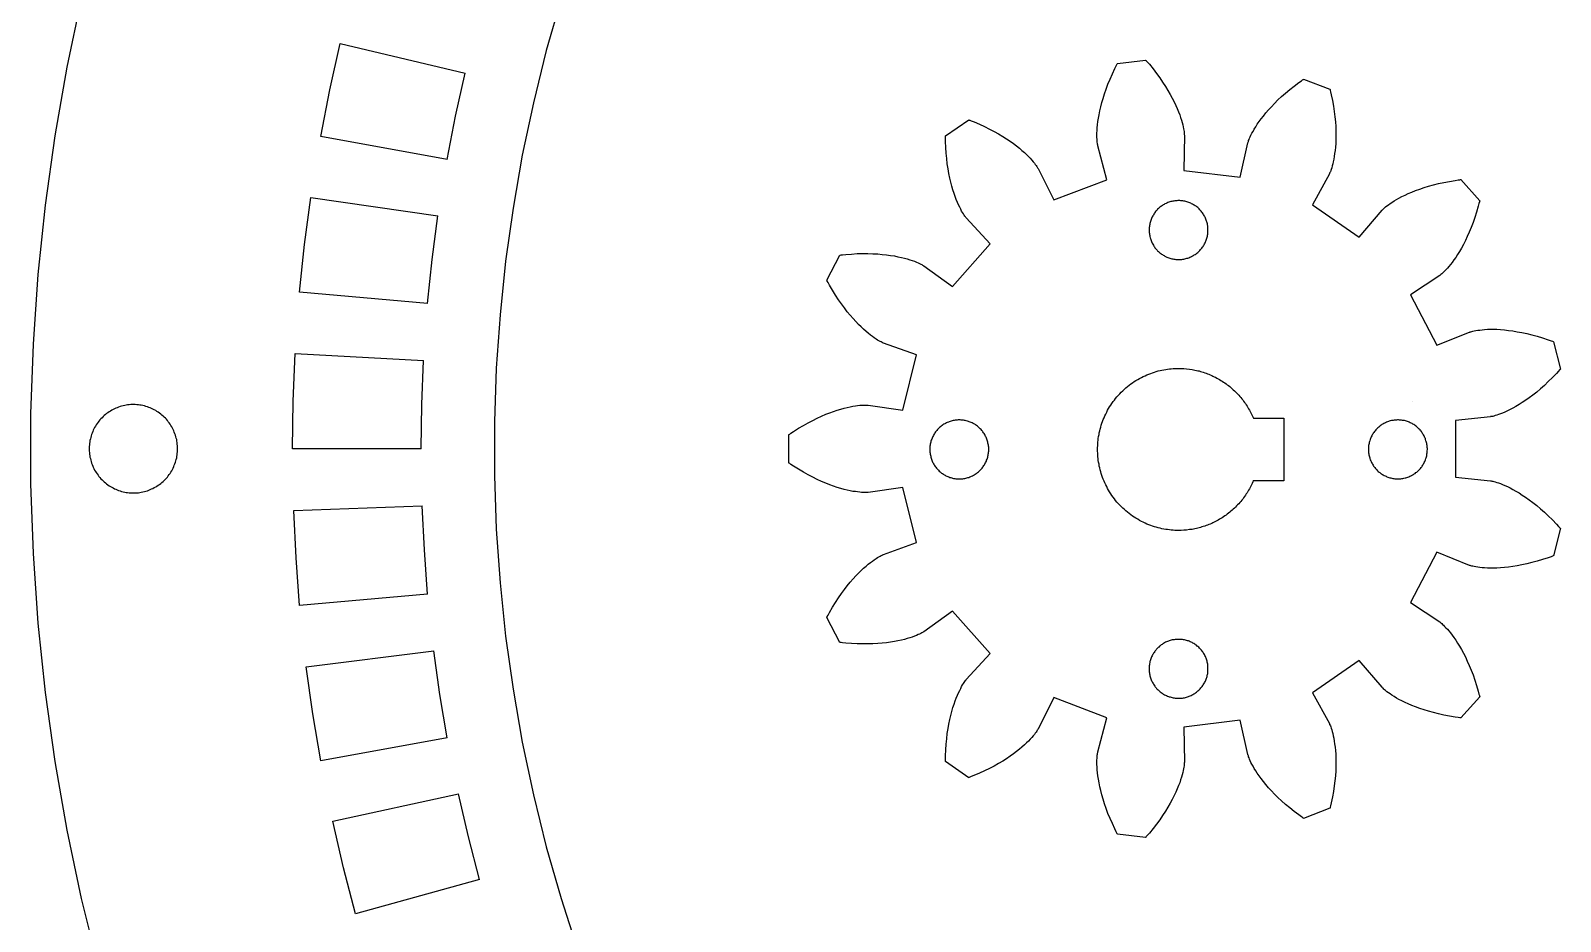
# Model space of a CAD drawing. Header units: millimetres. Extents: x -134 to 139, y -135 to 138.
# Drawn here: x -134.1 to -30.2, y -30.4 to 30.1 of the extents above; entities that cross this region are included whole.
import ezdxf

# ---------------------------------------------------------------- set-up
doc = ezdxf.new("R2010")
doc.units = ezdxf.units.MM
doc.layers.add('Layer 01', color=7, linetype='Continuous')

msp = doc.modelspace()

# ---------------------------------------------------------------- linework, layer by layer
at = {"layer": 'Layer 01'}
for points in [[(-130.66, 32.23), (-131.64, 27.59), (-132.46, 22.93), (-133.11, 18.23), (-133.61, 13.52), (-133.93, 8.8), (-134.1, 4.06), (-134.1, -0.68), (-133.93, -5.41), (-133.61, -10.14), (-133.11, -14.85), (-132.46, -19.55), (-131.64, -24.21), (-130.66, -28.85), (-129.52, -33.45)], [(-98.08, 32.23), (-99.08, 28.72), (-99.96, 25.18), (-100.71, 21.62), (-101.34, 18.03), (-101.85, 14.42), (-102.22, 10.79), (-102.48, 7.16), (-102.6, 3.51), (-102.6, -0.13), (-102.48, -3.77), (-102.22, -7.41), (-101.85, -11.03), (-101.34, -14.64), (-100.71, -18.23), (-99.96, -21.8), (-99.08, -25.34), (-98.08, -28.84), (-96.96, -32.31)], [(-114.4, 22.88), (-113.78, 26.06), (-113.07, 29.21)], [(-113.07, 29.21), (-104.58, 27.19)], [(-105.81, 21.32), (-105.24, 24.27), (-104.58, 27.19)], [(-105.81, 21.32), (-114.4, 22.88)], [(-115.83, 12.33), (-115.5, 15.55), (-115.07, 18.75)], [(-115.07, 18.75), (-106.44, 17.5)], [(-107.14, 11.55), (-106.83, 14.53), (-106.44, 17.5)], [(-107.14, 11.55), (-115.83, 12.33)], [(-116.31, 1.69), (-116.26, 4.93), (-116.13, 8.16)], [(-116.13, 8.16), (-107.42, 7.68)], [(-107.58, 1.69), (-107.54, 4.69), (-107.42, 7.68)], [(-51.07, -0.47), (-51.11, -0.56), (-51.15, -0.66), (-51.2, -0.75), (-51.24, -0.84), (-51.29, -0.93), (-51.34, -1.02), (-51.39, -1.11), (-51.44, -1.2), (-51.5, -1.29), (-51.55, -1.38), (-51.61, -1.46), (-51.67, -1.55), (-51.73, -1.63), (-51.79, -1.72), (-51.86, -1.8), (-51.93, -1.88), (-51.99, -1.96), (-52.06, -2.04), (-52.14, -2.12), (-52.21, -2.19), (-52.28, -2.27), (-52.36, -2.34), (-52.43, -2.41), (-52.51, -2.48), (-52.59, -2.55), (-52.67, -2.62), (-52.75, -2.68), (-52.84, -2.75), (-52.92, -2.81), (-53.01, -2.87), (-53.09, -2.93), (-53.18, -2.99), (-53.27, -3.04), (-53.36, -3.09), (-53.45, -3.15), (-53.54, -3.2), (-53.63, -3.24), (-53.72, -3.29), (-53.81, -3.33), (-53.9, -3.38), (-54, -3.42), (-54.09, -3.45), (-54.18, -3.49), (-54.28, -3.53), (-54.37, -3.56), (-54.47, -3.59), (-54.56, -3.62), (-54.66, -3.65), (-54.75, -3.67), (-54.85, -3.7), (-54.94, -3.72), (-55.04, -3.74), (-55.22, -3.78), (-55.41, -3.8), (-55.6, -3.83), (-55.78, -3.84), (-55.97, -3.85), (-56.15, -3.85), (-56.27, -3.85), (-56.39, -3.85), (-56.52, -3.84), (-56.64, -3.83), (-56.77, -3.82), (-56.89, -3.8), (-57.02, -3.78), (-57.15, -3.76), (-57.28, -3.74), (-57.4, -3.71), (-57.53, -3.68), (-57.66, -3.64), (-57.79, -3.6), (-57.92, -3.56), (-58.04, -3.52), (-58.17, -3.47), (-58.3, -3.42), (-58.42, -3.36), (-58.55, -3.3), (-58.67, -3.24), (-58.8, -3.17), (-58.92, -3.1), (-59.04, -3.03), (-59.16, -2.96), (-59.27, -2.88), (-59.39, -2.8), (-59.5, -2.71), (-59.61, -2.62), (-59.72, -2.53), (-59.83, -2.44), (-59.93, -2.34), (-60.04, -2.24), (-60.13, -2.14), (-60.23, -2.04), (-60.33, -1.93), (-60.42, -1.82), (-60.5, -1.71), (-60.59, -1.6), (-60.67, -1.48), (-60.75, -1.36), (-60.83, -1.24), (-60.9, -1.12), (-60.97, -1), (-61.03, -0.88), (-61.09, -0.76), (-61.15, -0.63), (-61.21, -0.5), (-61.26, -0.38), (-61.31, -0.25), (-61.35, -0.12), (-61.4, 0), (-61.43, 0.13), (-61.47, 0.26), (-61.5, 0.39), (-61.53, 0.52), (-61.55, 0.65), (-61.58, 0.77), (-61.6, 0.9), (-61.61, 1.03), (-61.62, 1.15), (-61.63, 1.28), (-61.64, 1.4), (-61.65, 1.52), (-61.65, 1.65), (-61.65, 1.77), (-61.64, 1.89), (-61.63, 2.02), (-61.62, 2.14), (-61.61, 2.27), (-61.6, 2.39), (-61.58, 2.52), (-61.55, 2.65), (-61.53, 2.77), (-61.5, 2.9), (-61.47, 3.03), (-61.43, 3.16), (-61.4, 3.29), (-61.35, 3.42), (-61.31, 3.54), (-61.26, 3.67), (-61.21, 3.8), (-61.15, 3.92), (-61.09, 4.05), (-61.03, 4.17), (-60.97, 4.3), (-60.9, 4.42), (-60.83, 4.54), (-60.75, 4.66), (-60.67, 4.77), (-60.59, 4.89), (-60.5, 5), (-60.42, 5.11), (-60.33, 5.22), (-60.23, 5.33), (-60.13, 5.43), (-60.04, 5.54), (-59.93, 5.63), (-59.83, 5.73), (-59.72, 5.83), (-59.61, 5.92), (-59.5, 6), (-59.39, 6.09), (-59.27, 6.17), (-59.16, 6.25), (-59.04, 6.33), (-58.92, 6.4), (-58.8, 6.47), (-58.67, 6.53), (-58.55, 6.59), (-58.42, 6.65), (-58.3, 6.71), (-58.17, 6.76), (-58.04, 6.81), (-57.92, 6.85), (-57.79, 6.9), (-57.66, 6.93), (-57.53, 6.97), (-57.4, 7), (-57.28, 7.03), (-57.15, 7.05), (-57.02, 7.08), (-56.89, 7.1), (-56.77, 7.11), (-56.64, 7.12), (-56.52, 7.13), (-56.39, 7.14), (-56.27, 7.14), (-56.15, 7.15)], [(-56.15, 7.15), (-55.97, 7.14), (-55.78, 7.13), (-55.6, 7.12), (-55.41, 7.1), (-55.22, 7.07), (-55.04, 7.03), (-54.94, 7.01), (-54.85, 6.99), (-54.75, 6.97), (-54.66, 6.94), (-54.56, 6.91), (-54.47, 6.88), (-54.37, 6.85), (-54.28, 6.82), (-54.18, 6.78), (-54.09, 6.75), (-54, 6.71), (-53.9, 6.67), (-53.81, 6.63), (-53.72, 6.58), (-53.63, 6.54), (-53.54, 6.49), (-53.45, 6.44), (-53.36, 6.39), (-53.27, 6.33), (-53.18, 6.28), (-53.09, 6.22), (-53.01, 6.16), (-52.92, 6.1), (-52.84, 6.04), (-52.75, 5.98), (-52.67, 5.91), (-52.59, 5.84), (-52.51, 5.77), (-52.43, 5.7), (-52.36, 5.63), (-52.28, 5.56), (-52.21, 5.49), (-52.14, 5.41), (-52.06, 5.33), (-51.99, 5.25), (-51.93, 5.17), (-51.86, 5.09), (-51.79, 5.01), (-51.73, 4.93), (-51.67, 4.84), (-51.61, 4.76), (-51.55, 4.67), (-51.5, 4.58), (-51.44, 4.49), (-51.39, 4.41), (-51.34, 4.32), (-51.29, 4.22), (-51.24, 4.13), (-51.2, 4.04), (-51.15, 3.95), (-51.11, 3.86), (-51.07, 3.76)], [(-40.26, 4.89), (-40.26, 4.89)], [(-51.07, 3.76), (-49, 3.76), (-49, -0.48), (-51.07, -0.48)], [(-107.58, 1.69), (-116.31, 1.69)], [(-51.07, -0.48), (-51.07, -0.47)], [(-116.23, -2.49), (-107.51, -2.18)], [(-115.83, -8.95), (-116.07, -5.72), (-116.23, -2.49)], [(-107.14, -8.17), (-107.36, -5.18), (-107.51, -2.18)], [(-107.14, -8.17), (-115.83, -8.95)], [(-115.38, -13.11), (-106.72, -12.02)], [(-105.81, -17.94), (-106.31, -14.99), (-106.72, -12.02)], [(-114.4, -19.5), (-114.93, -16.31), (-115.38, -13.11)], [(-105.81, -17.94), (-114.4, -19.5)], [(-113.58, -23.6), (-105.05, -21.74)], [(-103.62, -27.56), (-104.37, -24.66), (-105.05, -21.74)], [(-112.03, -29.88), (-112.85, -26.75), (-113.58, -23.6)], [(-103.62, -27.56), (-112.03, -29.88)]]:
    msp.add_lwpolyline(points, dxfattribs=at)
for points in [[(-43.89, -12.68), (-47.06, -14.87), (-45.91, -16.97), (-45.9, -16.99), (-45.89, -17.02), (-45.87, -17.06), (-45.84, -17.12), (-45.81, -17.19), (-45.78, -17.28), (-45.75, -17.39), (-45.72, -17.51), (-45.68, -17.64), (-45.64, -17.79), (-45.61, -17.96), (-45.58, -18.15), (-45.55, -18.35), (-45.52, -18.56), (-45.5, -18.79), (-45.48, -19.04), (-45.47, -19.3), (-45.47, -19.58), (-45.47, -19.87), (-45.48, -20.18), (-45.5, -20.51), (-45.54, -20.85), (-45.58, -21.2), (-45.63, -21.57), (-45.7, -21.95), (-45.78, -22.34), (-45.82, -22.54), (-45.85, -22.64), (-45.86, -22.69), (-45.86, -22.71), (-45.87, -22.71), (-45.87, -22.72), (-45.87, -22.72), (-45.87, -22.72), (-45.87, -22.72), (-47.66, -23.4), (-47.66, -23.4), (-47.66, -23.4), (-47.66, -23.4), (-47.67, -23.4), (-47.67, -23.39), (-47.68, -23.38), (-47.73, -23.35), (-47.81, -23.29), (-47.98, -23.17), (-48.3, -22.93), (-48.6, -22.69), (-48.88, -22.45), (-49.15, -22.22), (-49.4, -21.98), (-49.63, -21.76), (-49.84, -21.53), (-50.04, -21.32), (-50.22, -21.1), (-50.39, -20.9), (-50.54, -20.7), (-50.68, -20.52), (-50.8, -20.34), (-50.91, -20.17), (-51.01, -20.01), (-51.09, -19.86), (-51.17, -19.72), (-51.23, -19.6), (-51.28, -19.49), (-51.33, -19.39), (-51.36, -19.3), (-51.39, -19.22), (-51.41, -19.16), (-51.43, -19.12), (-51.44, -19.09), (-51.44, -19.07), (-51.97, -16.74), (-55.8, -17.2), (-55.75, -19.59), (-55.75, -19.61), (-55.76, -19.64), (-55.76, -19.69), (-55.77, -19.75), (-55.77, -19.83), (-55.79, -19.93), (-55.81, -20.03), (-55.83, -20.16), (-55.86, -20.29), (-55.9, -20.44), (-55.95, -20.61), (-56.01, -20.79), (-56.07, -20.98), (-56.15, -21.18), (-56.24, -21.4), (-56.34, -21.62), (-56.45, -21.86), (-56.58, -22.11), (-56.72, -22.37), (-56.87, -22.64), (-57.04, -22.91), (-57.23, -23.2), (-57.43, -23.49), (-57.65, -23.79), (-57.88, -24.09), (-58.13, -24.41), (-58.27, -24.56), (-58.34, -24.64), (-58.37, -24.68), (-58.38, -24.69), (-58.38, -24.7), (-58.39, -24.7), (-58.39, -24.7), (-58.39, -24.7), (-60.29, -24.47), (-60.29, -24.47), (-60.29, -24.47), (-60.29, -24.47), (-60.3, -24.46), (-60.3, -24.46), (-60.31, -24.45), (-60.33, -24.4), (-60.38, -24.31), (-60.47, -24.12), (-60.64, -23.76), (-60.8, -23.41), (-60.94, -23.06), (-61.06, -22.73), (-61.17, -22.41), (-61.27, -22.1), (-61.36, -21.8), (-61.43, -21.52), (-61.49, -21.25), (-61.55, -20.99), (-61.59, -20.75), (-61.62, -20.52), (-61.65, -20.3), (-61.67, -20.1), (-61.68, -19.91), (-61.69, -19.74), (-61.69, -19.59), (-61.69, -19.45), (-61.68, -19.32), (-61.67, -19.21), (-61.67, -19.12), (-61.66, -19.04), (-61.65, -18.98), (-61.64, -18.93), (-61.63, -18.9), (-61.63, -18.88), (-61.01, -16.57), (-64.62, -15.2), (-65.69, -17.34), (-65.7, -17.35), (-65.72, -17.38), (-65.74, -17.42), (-65.78, -17.48), (-65.82, -17.54), (-65.88, -17.62), (-65.94, -17.71), (-66.02, -17.8), (-66.11, -17.91), (-66.22, -18.02), (-66.34, -18.15), (-66.47, -18.28), (-66.62, -18.42), (-66.78, -18.56), (-66.96, -18.71), (-67.15, -18.86), (-67.36, -19.02), (-67.59, -19.18), (-67.83, -19.35), (-68.09, -19.51), (-68.37, -19.68), (-68.67, -19.85), (-68.98, -20.01), (-69.32, -20.18), (-69.67, -20.34), (-70.04, -20.49), (-70.23, -20.57), (-70.32, -20.61), (-70.37, -20.63), (-70.39, -20.63), (-70.39, -20.64), (-70.39, -20.64), (-70.4, -20.64), (-70.4, -20.64), (-70.4, -20.64), (-71.98, -19.55), (-71.98, -19.55), (-71.98, -19.55), (-71.98, -19.55), (-71.98, -19.54), (-71.98, -19.54), (-71.98, -19.52), (-71.98, -19.47), (-71.98, -19.36), (-71.97, -19.16), (-71.95, -18.76), (-71.93, -18.37), (-71.89, -18), (-71.85, -17.65), (-71.8, -17.31), (-71.74, -17), (-71.68, -16.69), (-71.61, -16.41), (-71.54, -16.14), (-71.47, -15.88), (-71.39, -15.65), (-71.32, -15.43), (-71.24, -15.23), (-71.16, -15.04), (-71.09, -14.87), (-71.01, -14.71), (-70.94, -14.58), (-70.88, -14.45), (-70.81, -14.34), (-70.76, -14.25), (-70.7, -14.17), (-70.66, -14.11), (-70.62, -14.05), (-70.59, -14.02), (-70.57, -13.99), (-70.56, -13.98), (-68.94, -12.22), (-71.5, -9.33), (-73.44, -10.73), (-73.46, -10.73), (-73.48, -10.75), (-73.53, -10.78), (-73.58, -10.81), (-73.65, -10.85), (-73.74, -10.89), (-73.84, -10.93), (-73.95, -10.98), (-74.08, -11.03), (-74.23, -11.09), (-74.39, -11.14), (-74.57, -11.2), (-74.76, -11.25), (-74.97, -11.3), (-75.2, -11.35), (-75.44, -11.4), (-75.7, -11.44), (-75.98, -11.48), (-76.27, -11.51), (-76.58, -11.53), (-76.9, -11.55), (-77.24, -11.56), (-77.6, -11.56), (-77.97, -11.55), (-78.35, -11.53), (-78.75, -11.5), (-78.96, -11.48), (-79.06, -11.47), (-79.12, -11.46), (-79.13, -11.46), (-79.14, -11.46), (-79.14, -11.46), (-79.14, -11.46), (-79.14, -11.46), (-79.14, -11.46), (-80.03, -9.76), (-80.03, -9.76), (-80.03, -9.76), (-80.03, -9.76), (-80.03, -9.75), (-80.03, -9.75), (-80.02, -9.74), (-80, -9.69), (-79.95, -9.6), (-79.85, -9.42), (-79.65, -9.07), (-79.44, -8.74), (-79.24, -8.43), (-79.04, -8.14), (-78.84, -7.87), (-78.64, -7.61), (-78.44, -7.37), (-78.25, -7.15), (-78.06, -6.94), (-77.88, -6.75), (-77.71, -6.58), (-77.54, -6.42), (-77.37, -6.28), (-77.22, -6.15), (-77.07, -6.03), (-76.94, -5.93), (-76.81, -5.84), (-76.69, -5.76), (-76.59, -5.69), (-76.49, -5.64), (-76.41, -5.59), (-76.34, -5.55), (-76.28, -5.53), (-76.24, -5.51), (-76.21, -5.49), (-76.19, -5.49), (-73.94, -4.68), (-74.86, -0.93), (-77.23, -1.27), (-77.25, -1.27), (-77.28, -1.27), (-77.33, -1.27), (-77.39, -1.28), (-77.47, -1.28), (-77.57, -1.27), (-77.68, -1.27), (-77.8, -1.26), (-77.94, -1.24), (-78.09, -1.22), (-78.26, -1.2), (-78.45, -1.16), (-78.64, -1.12), (-78.86, -1.07), (-79.08, -1), (-79.32, -0.93), (-79.57, -0.85), (-79.83, -0.75), (-80.1, -0.65), (-80.39, -0.53), (-80.68, -0.39), (-80.99, -0.24), (-81.3, -0.08), (-81.62, 0.1), (-81.96, 0.3), (-82.3, 0.52), (-82.47, 0.63), (-82.55, 0.69), (-82.6, 0.72), (-82.61, 0.72), (-82.61, 0.73), (-82.62, 0.73), (-82.62, 0.73), (-82.62, 0.73), (-82.62, 0.73), (-82.62, 2.65), (-82.62, 2.65), (-82.62, 2.65), (-82.62, 2.65), (-82.61, 2.65), (-82.61, 2.66), (-82.6, 2.67), (-82.55, 2.69), (-82.47, 2.75), (-82.3, 2.87), (-81.96, 3.08), (-81.62, 3.28), (-81.3, 3.46), (-80.99, 3.62), (-80.68, 3.77), (-80.39, 3.91), (-80.1, 4.03), (-79.83, 4.14), (-79.57, 4.23), (-79.32, 4.31), (-79.08, 4.39), (-78.86, 4.45), (-78.64, 4.5), (-78.45, 4.54), (-78.26, 4.58), (-78.09, 4.6), (-77.94, 4.63), (-77.8, 4.64), (-77.68, 4.65), (-77.57, 4.66), (-77.47, 4.66), (-77.39, 4.66), (-77.33, 4.66), (-77.28, 4.65), (-77.25, 4.65), (-77.23, 4.65), (-74.86, 4.32), (-73.94, 8.06), (-76.19, 8.87), (-76.21, 8.87), (-76.24, 8.89), (-76.28, 8.91), (-76.34, 8.94), (-76.41, 8.97), (-76.49, 9.02), (-76.59, 9.07), (-76.69, 9.14), (-76.81, 9.22), (-76.94, 9.31), (-77.07, 9.41), (-77.22, 9.53), (-77.37, 9.66), (-77.54, 9.8), (-77.71, 9.96), (-77.88, 10.13), (-78.06, 10.32), (-78.25, 10.53), (-78.44, 10.75), (-78.64, 10.99), (-78.84, 11.25), (-79.04, 11.52), (-79.24, 11.81), (-79.44, 12.12), (-79.65, 12.45), (-79.85, 12.8), (-79.95, 12.98), (-80, 13.07), (-80.02, 13.12), (-80.03, 13.13), (-80.03, 13.14), (-80.03, 13.14), (-80.03, 13.14), (-80.03, 13.14), (-80.03, 13.14), (-79.14, 14.84), (-79.14, 14.84), (-79.14, 14.84), (-79.14, 14.84), (-79.14, 14.84), (-79.13, 14.84), (-79.12, 14.84), (-79.06, 14.85), (-78.96, 14.86), (-78.75, 14.88), (-78.35, 14.91), (-77.97, 14.94), (-77.6, 14.94), (-77.24, 14.94), (-76.9, 14.93), (-76.58, 14.92), (-76.27, 14.89), (-75.98, 14.86), (-75.7, 14.82), (-75.44, 14.78), (-75.2, 14.73), (-74.97, 14.68), (-74.76, 14.63), (-74.57, 14.58), (-74.39, 14.52), (-74.23, 14.47), (-74.08, 14.42), (-73.95, 14.36), (-73.84, 14.31), (-73.74, 14.27), (-73.65, 14.23), (-73.58, 14.19), (-73.53, 14.16), (-73.48, 14.13), (-73.46, 14.12), (-73.44, 14.11), (-71.5, 12.71), (-68.94, 15.6), (-70.56, 17.36), (-70.57, 17.37), (-70.59, 17.4), (-70.62, 17.44), (-70.66, 17.49), (-70.7, 17.55), (-70.76, 17.63), (-70.81, 17.73), (-70.88, 17.83), (-70.94, 17.96), (-71.01, 18.1), (-71.09, 18.25), (-71.16, 18.42), (-71.24, 18.61), (-71.32, 18.81), (-71.39, 19.03), (-71.47, 19.27), (-71.54, 19.52), (-71.61, 19.79), (-71.68, 20.07), (-71.74, 20.38), (-71.8, 20.7), (-71.85, 21.03), (-71.89, 21.39), (-71.93, 21.75), (-71.95, 22.14), (-71.97, 22.54), (-71.97, 22.75), (-71.98, 22.85), (-71.98, 22.9), (-71.98, 22.92), (-71.98, 22.92), (-71.98, 22.93), (-71.98, 22.93), (-71.98, 22.93), (-71.98, 22.93), (-70.4, 24.02), (-70.4, 24.02), (-70.4, 24.02), (-70.39, 24.02), (-70.39, 24.02), (-70.39, 24.02), (-70.37, 24.01), (-70.32, 23.99), (-70.23, 23.95), (-70.03, 23.88), (-69.67, 23.72), (-69.32, 23.56), (-68.98, 23.39), (-68.67, 23.23), (-68.37, 23.06), (-68.09, 22.9), (-67.83, 22.73), (-67.59, 22.57), (-67.36, 22.41), (-67.15, 22.25), (-66.96, 22.09), (-66.78, 21.94), (-66.62, 21.8), (-66.47, 21.66), (-66.34, 21.53), (-66.22, 21.41), (-66.11, 21.29), (-66.02, 21.18), (-65.94, 21.09), (-65.88, 21), (-65.82, 20.92), (-65.78, 20.86), (-65.74, 20.81), (-65.72, 20.76), (-65.7, 20.74), (-65.69, 20.72), (-64.62, 18.58), (-61.01, 19.95), (-61.63, 22.26), (-61.63, 22.28), (-61.64, 22.31), (-61.65, 22.36), (-61.66, 22.42), (-61.67, 22.5), (-61.67, 22.59), (-61.68, 22.7), (-61.69, 22.83), (-61.69, 22.97), (-61.69, 23.12), (-61.68, 23.3), (-61.67, 23.48), (-61.65, 23.68), (-61.62, 23.9), (-61.59, 24.13), (-61.55, 24.37), (-61.49, 24.63), (-61.43, 24.9), (-61.36, 25.19), (-61.27, 25.48), (-61.17, 25.79), (-61.06, 26.11), (-60.94, 26.45), (-60.8, 26.79), (-60.64, 27.14), (-60.47, 27.5), (-60.38, 27.69), (-60.33, 27.78), (-60.31, 27.83), (-60.3, 27.84), (-60.3, 27.85), (-60.29, 27.85), (-60.29, 27.85), (-60.29, 27.85), (-60.29, 27.85), (-58.39, 28.08), (-58.39, 28.08), (-58.39, 28.08), (-58.39, 28.08), (-58.38, 28.08), (-58.38, 28.07), (-58.37, 28.06), (-58.34, 28.02), (-58.27, 27.95), (-58.13, 27.79), (-57.88, 27.48), (-57.64, 27.17), (-57.43, 26.87), (-57.23, 26.58), (-57.04, 26.29), (-56.87, 26.02), (-56.72, 25.75), (-56.58, 25.49), (-56.45, 25.24), (-56.34, 25), (-56.24, 24.78), (-56.15, 24.56), (-56.07, 24.36), (-56.01, 24.17), (-55.95, 23.99), (-55.9, 23.83), (-55.86, 23.68), (-55.83, 23.54), (-55.81, 23.42), (-55.79, 23.31), (-55.77, 23.22), (-55.76, 23.14), (-55.76, 23.07), (-55.76, 23.03), (-55.75, 22.99), (-55.75, 22.97), (-55.8, 20.58), (-51.97, 20.12), (-51.44, 22.45), (-51.44, 22.47), (-51.43, 22.5), (-51.41, 22.55), (-51.39, 22.61), (-51.36, 22.68), (-51.33, 22.77), (-51.28, 22.87), (-51.23, 22.98), (-51.17, 23.11), (-51.09, 23.24), (-51.01, 23.39), (-50.91, 23.55), (-50.8, 23.72), (-50.68, 23.9), (-50.54, 24.09), (-50.39, 24.28), (-50.22, 24.49), (-50.04, 24.7), (-49.84, 24.91), (-49.63, 25.14), (-49.4, 25.37), (-49.15, 25.6), (-48.88, 25.83), (-48.6, 26.07), (-48.3, 26.31), (-47.98, 26.55), (-47.81, 26.68), (-47.73, 26.74), (-47.68, 26.77), (-47.67, 26.77), (-47.67, 26.78), (-47.66, 26.78), (-47.66, 26.78), (-47.66, 26.78), (-47.66, 26.78), (-45.87, 26.1), (-45.87, 26.1), (-45.87, 26.1), (-45.87, 26.1), (-45.86, 26.09), (-45.86, 26.09), (-45.86, 26.08), (-45.85, 26.02), (-45.82, 25.92), (-45.78, 25.72), (-45.7, 25.33), (-45.63, 24.95), (-45.58, 24.58), (-45.54, 24.23), (-45.5, 23.89), (-45.48, 23.57), (-45.47, 23.26), (-45.47, 22.96), (-45.47, 22.68), (-45.48, 22.42), (-45.5, 22.17), (-45.52, 21.94), (-45.55, 21.73), (-45.58, 21.53), (-45.61, 21.34), (-45.64, 21.18), (-45.68, 21.03), (-45.72, 20.89), (-45.75, 20.77), (-45.78, 20.66), (-45.81, 20.58), (-45.84, 20.5), (-45.87, 20.44), (-45.89, 20.4), (-45.9, 20.37), (-45.91, 20.35), (-47.06, 18.26), (-43.89, 16.06), (-42.33, 17.88), (-42.32, 17.9), (-42.3, 17.92), (-42.26, 17.96), (-42.22, 18), (-42.16, 18.05), (-42.09, 18.11), (-42, 18.18), (-41.9, 18.26), (-41.79, 18.34), (-41.66, 18.42), (-41.51, 18.52), (-41.35, 18.61), (-41.18, 18.71), (-40.98, 18.81), (-40.77, 18.91), (-40.55, 19.02), (-40.31, 19.12), (-40.05, 19.22), (-39.77, 19.32), (-39.48, 19.42), (-39.17, 19.52), (-38.84, 19.61), (-38.5, 19.69), (-38.13, 19.77), (-37.76, 19.84), (-37.36, 19.91), (-37.16, 19.94), (-37.05, 19.95), (-37, 19.96), (-36.99, 19.96), (-36.98, 19.96), (-36.98, 19.96), (-36.97, 19.96), (-36.97, 19.96), (-35.7, 18.53), (-35.7, 18.53), (-35.7, 18.52), (-35.7, 18.52), (-35.7, 18.52), (-35.7, 18.51), (-35.71, 18.5), (-35.72, 18.45), (-35.75, 18.35), (-35.8, 18.15), (-35.91, 17.76), (-36.03, 17.4), (-36.15, 17.05), (-36.28, 16.71), (-36.41, 16.4), (-36.54, 16.1), (-36.67, 15.82), (-36.81, 15.56), (-36.94, 15.32), (-37.07, 15.09), (-37.2, 14.88), (-37.33, 14.68), (-37.45, 14.51), (-37.57, 14.34), (-37.68, 14.19), (-37.79, 14.06), (-37.89, 13.94), (-37.99, 13.84), (-38.08, 13.75), (-38.15, 13.67), (-38.22, 13.61), (-38.28, 13.56), (-38.33, 13.52), (-38.37, 13.49), (-38.39, 13.47), (-38.41, 13.46), (-40.4, 12.13), (-38.61, 8.72), (-36.39, 9.61), (-36.37, 9.61), (-36.34, 9.62), (-36.3, 9.64), (-36.23, 9.66), (-36.16, 9.67), (-36.07, 9.7), (-35.96, 9.72), (-35.83, 9.74), (-35.69, 9.75), (-35.54, 9.77), (-35.37, 9.79), (-35.18, 9.8), (-34.98, 9.8), (-34.76, 9.8), (-34.53, 9.8), (-34.28, 9.78), (-34.02, 9.76), (-33.75, 9.73), (-33.45, 9.69), (-33.15, 9.64), (-32.83, 9.58), (-32.5, 9.51), (-32.15, 9.43), (-31.8, 9.33), (-31.43, 9.22), (-31.05, 9.09), (-30.85, 9.02), (-30.75, 8.99), (-30.7, 8.97), (-30.69, 8.96), (-30.68, 8.96), (-30.68, 8.96), (-30.68, 8.96), (-30.68, 8.96), (-30.22, 7.09), (-30.22, 7.09), (-30.22, 7.09), (-30.22, 7.09), (-30.22, 7.09), (-30.23, 7.08), (-30.24, 7.07), (-30.27, 7.04), (-30.34, 6.96), (-30.48, 6.81), (-30.76, 6.52), (-31.04, 6.25), (-31.31, 5.99), (-31.57, 5.76), (-31.83, 5.54), (-32.09, 5.34), (-32.34, 5.15), (-32.57, 4.98), (-32.81, 4.83), (-33.03, 4.69), (-33.24, 4.56), (-33.45, 4.45), (-33.64, 4.35), (-33.82, 4.26), (-33.99, 4.18), (-34.15, 4.11), (-34.29, 4.06), (-34.42, 4.01), (-34.54, 3.97), (-34.65, 3.94), (-34.74, 3.91), (-34.81, 3.89), (-34.88, 3.88), (-34.92, 3.87), (-34.96, 3.87), (-34.97, 3.86), (-37.35, 3.62), (-37.35, -0.24), (-34.97, -0.48), (-34.96, -0.48), (-34.92, -0.49), (-34.88, -0.5), (-34.81, -0.51), (-34.74, -0.53), (-34.65, -0.56), (-34.54, -0.59), (-34.42, -0.63), (-34.29, -0.67), (-34.15, -0.73), (-33.99, -0.8), (-33.82, -0.88), (-33.64, -0.96), (-33.45, -1.07), (-33.24, -1.18), (-33.03, -1.31), (-32.81, -1.45), (-32.58, -1.6), (-32.34, -1.77), (-32.09, -1.96), (-31.83, -2.16), (-31.57, -2.38), (-31.31, -2.61), (-31.04, -2.86), (-30.76, -3.14), (-30.48, -3.42), (-30.34, -3.58), (-30.27, -3.65), (-30.24, -3.69), (-30.23, -3.7), (-30.22, -3.71), (-30.22, -3.71), (-30.22, -3.71), (-30.22, -3.71), (-30.22, -3.71), (-30.68, -5.57), (-30.68, -5.58), (-30.68, -5.58), (-30.68, -5.58), (-30.68, -5.58), (-30.69, -5.58), (-30.7, -5.58), (-30.75, -5.6), (-30.85, -5.64), (-31.05, -5.71), (-31.43, -5.83), (-31.8, -5.95), (-32.15, -6.04), (-32.5, -6.13), (-32.83, -6.2), (-33.15, -6.26), (-33.45, -6.31), (-33.75, -6.35), (-34.02, -6.38), (-34.28, -6.4), (-34.53, -6.41), (-34.76, -6.42), (-34.98, -6.42), (-35.18, -6.41), (-35.37, -6.4), (-35.54, -6.39), (-35.7, -6.37), (-35.83, -6.35), (-35.96, -6.33), (-36.07, -6.31), (-36.16, -6.29), (-36.23, -6.27), (-36.3, -6.26), (-36.34, -6.24), (-36.37, -6.23), (-36.39, -6.23), (-38.61, -5.34), (-40.4, -8.75), (-38.41, -10.07), (-38.39, -10.08), (-38.37, -10.1), (-38.33, -10.13), (-38.28, -10.17), (-38.22, -10.23), (-38.15, -10.29), (-38.08, -10.37), (-37.99, -10.46), (-37.89, -10.56), (-37.79, -10.68), (-37.68, -10.81), (-37.57, -10.96), (-37.45, -11.12), (-37.33, -11.3), (-37.2, -11.5), (-37.07, -11.71), (-36.94, -11.94), (-36.81, -12.18), (-36.67, -12.44), (-36.54, -12.72), (-36.41, -13.02), (-36.28, -13.33), (-36.15, -13.66), (-36.03, -14.01), (-35.91, -14.38), (-35.8, -14.77), (-35.75, -14.97), (-35.72, -15.07), (-35.71, -15.12), (-35.7, -15.13), (-35.7, -15.14), (-35.7, -15.14), (-35.7, -15.14), (-35.7, -15.14), (-35.7, -15.14), (-36.97, -16.58), (-36.97, -16.58), (-36.97, -16.58), (-36.98, -16.58), (-36.98, -16.58), (-36.99, -16.58), (-37, -16.58), (-37.05, -16.57), (-37.16, -16.56), (-37.36, -16.53), (-37.76, -16.46), (-38.13, -16.39), (-38.5, -16.31), (-38.84, -16.22), (-39.17, -16.13), (-39.48, -16.04), (-39.77, -15.94), (-40.05, -15.84), (-40.31, -15.74), (-40.55, -15.63), (-40.77, -15.53), (-40.98, -15.43), (-41.18, -15.33), (-41.35, -15.23), (-41.51, -15.13), (-41.66, -15.04), (-41.79, -14.95), (-41.9, -14.87), (-42, -14.8), (-42.09, -14.73), (-42.16, -14.67), (-42.22, -14.62), (-42.26, -14.57), (-42.3, -14.54), (-42.32, -14.52), (-42.33, -14.5)], [(-54.15, 16.54), (-54.15, 16.61), (-54.15, 16.68), (-54.16, 16.75), (-54.17, 16.82), (-54.18, 16.88), (-54.19, 16.95), (-54.21, 17.02), (-54.22, 17.09), (-54.24, 17.15), (-54.27, 17.22), (-54.29, 17.28), (-54.32, 17.35), (-54.35, 17.41), (-54.38, 17.47), (-54.41, 17.53), (-54.45, 17.59), (-54.48, 17.65), (-54.52, 17.71), (-54.57, 17.76), (-54.61, 17.82), (-54.65, 17.87), (-54.7, 17.92), (-54.75, 17.97), (-54.8, 18.02), (-54.85, 18.06), (-54.91, 18.11), (-54.96, 18.15), (-55.02, 18.19), (-55.08, 18.23), (-55.14, 18.26), (-55.2, 18.3), (-55.26, 18.33), (-55.32, 18.36), (-55.39, 18.39), (-55.45, 18.41), (-55.52, 18.44), (-55.58, 18.46), (-55.65, 18.48), (-55.72, 18.49), (-55.78, 18.51), (-55.85, 18.52), (-55.92, 18.53), (-55.99, 18.53), (-56.06, 18.54), (-56.13, 18.54), (-56.2, 18.54), (-56.27, 18.53), (-56.34, 18.53), (-56.41, 18.52), (-56.47, 18.51), (-56.54, 18.5), (-56.61, 18.48), (-56.68, 18.47), (-56.74, 18.45), (-56.81, 18.43), (-56.88, 18.4), (-56.94, 18.37), (-57, 18.35), (-57.07, 18.32), (-57.13, 18.28), (-57.19, 18.25), (-57.24, 18.21), (-57.3, 18.17), (-57.36, 18.13), (-57.41, 18.09), (-57.47, 18.04), (-57.52, 18), (-57.57, 17.95), (-57.61, 17.9), (-57.66, 17.84), (-57.71, 17.79), (-57.75, 17.74), (-57.79, 17.68), (-57.83, 17.62), (-57.86, 17.56), (-57.9, 17.5), (-57.93, 17.44), (-57.96, 17.38), (-57.99, 17.32), (-58.01, 17.25), (-58.04, 17.19), (-58.06, 17.12), (-58.08, 17.05), (-58.1, 16.99), (-58.11, 16.92), (-58.12, 16.85), (-58.13, 16.78), (-58.14, 16.71), (-58.14, 16.64), (-58.15, 16.57), (-58.15, 16.5), (-58.14, 16.43), (-58.14, 16.37), (-58.13, 16.3), (-58.12, 16.23), (-58.11, 16.16), (-58.1, 16.09), (-58.08, 16.02), (-58.06, 15.96), (-58.04, 15.89), (-58.01, 15.83), (-57.99, 15.76), (-57.96, 15.7), (-57.93, 15.64), (-57.9, 15.57), (-57.86, 15.51), (-57.83, 15.45), (-57.79, 15.4), (-57.75, 15.34), (-57.71, 15.29), (-57.66, 15.23), (-57.61, 15.18), (-57.57, 15.13), (-57.52, 15.08), (-57.47, 15.04), (-57.41, 14.99), (-57.36, 14.95), (-57.3, 14.91), (-57.24, 14.87), (-57.19, 14.83), (-57.13, 14.8), (-57.07, 14.76), (-57, 14.73), (-56.94, 14.7), (-56.88, 14.68), (-56.81, 14.65), (-56.74, 14.63), (-56.68, 14.61), (-56.61, 14.59), (-56.54, 14.58), (-56.47, 14.57), (-56.41, 14.56), (-56.34, 14.55), (-56.27, 14.54), (-56.2, 14.54), (-56.13, 14.54), (-56.06, 14.54), (-55.99, 14.54), (-55.92, 14.55), (-55.85, 14.56), (-55.78, 14.57), (-55.72, 14.59), (-55.65, 14.6), (-55.58, 14.62), (-55.52, 14.64), (-55.45, 14.66), (-55.39, 14.69), (-55.32, 14.72), (-55.26, 14.75), (-55.2, 14.78), (-55.14, 14.81), (-55.08, 14.85), (-55.02, 14.89), (-54.96, 14.93), (-54.91, 14.97), (-54.85, 15.01), (-54.8, 15.06), (-54.75, 15.11), (-54.7, 15.16), (-54.65, 15.21), (-54.61, 15.26), (-54.57, 15.31), (-54.52, 15.37), (-54.48, 15.43), (-54.45, 15.48), (-54.41, 15.54), (-54.38, 15.6), (-54.35, 15.67), (-54.32, 15.73), (-54.29, 15.79), (-54.27, 15.86), (-54.24, 15.92), (-54.22, 15.99), (-54.21, 16.06), (-54.19, 16.13), (-54.18, 16.19), (-54.17, 16.26), (-54.16, 16.33), (-54.15, 16.4), (-54.15, 16.47)], [(-124.12, 1.69), (-124.12, 1.8), (-124.13, 1.9), (-124.14, 2), (-124.15, 2.11), (-124.17, 2.21), (-124.18, 2.31), (-124.21, 2.41), (-124.23, 2.51), (-124.27, 2.61), (-124.3, 2.71), (-124.34, 2.81), (-124.38, 2.9), (-124.42, 3), (-124.47, 3.09), (-124.52, 3.18), (-124.57, 3.27), (-124.63, 3.36), (-124.69, 3.45), (-124.75, 3.53), (-124.81, 3.61), (-124.88, 3.69), (-124.95, 3.77), (-125.03, 3.84), (-125.1, 3.91), (-125.18, 3.98), (-125.26, 4.05), (-125.34, 4.11), (-125.43, 4.17), (-125.52, 4.23), (-125.6, 4.28), (-125.7, 4.33), (-125.79, 4.38), (-125.88, 4.42), (-125.98, 4.47), (-126.07, 4.5), (-126.17, 4.54), (-126.27, 4.57), (-126.37, 4.6), (-126.47, 4.62), (-126.58, 4.64), (-126.68, 4.66), (-126.78, 4.67), (-126.89, 4.68), (-126.99, 4.69), (-127.09, 4.69), (-127.2, 4.69), (-127.3, 4.69), (-127.41, 4.68), (-127.51, 4.67), (-127.61, 4.65), (-127.71, 4.63), (-127.82, 4.61), (-127.92, 4.58), (-128.02, 4.55), (-128.12, 4.52), (-128.21, 4.48), (-128.31, 4.44), (-128.4, 4.4), (-128.5, 4.36), (-128.59, 4.31), (-128.68, 4.25), (-128.77, 4.2), (-128.85, 4.14), (-128.94, 4.08), (-129.02, 4.01), (-129.1, 3.95), (-129.18, 3.88), (-129.25, 3.8), (-129.32, 3.73), (-129.39, 3.65), (-129.46, 3.57), (-129.52, 3.49), (-129.58, 3.4), (-129.64, 3.32), (-129.7, 3.23), (-129.75, 3.14), (-129.8, 3.05), (-129.84, 2.95), (-129.88, 2.86), (-129.92, 2.76), (-129.96, 2.66), (-129.99, 2.56), (-130.02, 2.46), (-130.04, 2.36), (-130.07, 2.26), (-130.08, 2.16), (-130.1, 2.05), (-130.11, 1.95), (-130.12, 1.85), (-130.12, 1.74), (-130.12, 1.64), (-130.12, 1.53), (-130.11, 1.43), (-130.1, 1.33), (-130.08, 1.22), (-130.07, 1.12), (-130.04, 1.02), (-130.02, 0.92), (-129.99, 0.82), (-129.96, 0.72), (-129.92, 0.62), (-129.88, 0.52), (-129.84, 0.43), (-129.8, 0.34), (-129.75, 0.24), (-129.7, 0.15), (-129.64, 0.07), (-129.58, -0.02), (-129.52, -0.11), (-129.46, -0.19), (-129.39, -0.27), (-129.32, -0.35), (-129.25, -0.42), (-129.18, -0.49), (-129.1, -0.56), (-129.02, -0.63), (-128.94, -0.7), (-128.85, -0.76), (-128.77, -0.82), (-128.68, -0.87), (-128.59, -0.92), (-128.5, -0.97), (-128.4, -1.02), (-128.31, -1.06), (-128.21, -1.1), (-128.12, -1.14), (-128.02, -1.17), (-127.92, -1.2), (-127.82, -1.23), (-127.71, -1.25), (-127.61, -1.27), (-127.51, -1.28), (-127.41, -1.3), (-127.3, -1.3), (-127.2, -1.31), (-127.09, -1.31), (-126.99, -1.31), (-126.89, -1.3), (-126.78, -1.29), (-126.68, -1.28), (-126.58, -1.26), (-126.47, -1.24), (-126.37, -1.21), (-126.27, -1.19), (-126.17, -1.16), (-126.07, -1.12), (-125.98, -1.08), (-125.88, -1.04), (-125.79, -1), (-125.7, -0.95), (-125.6, -0.9), (-125.52, -0.84), (-125.43, -0.79), (-125.34, -0.73), (-125.26, -0.66), (-125.18, -0.6), (-125.1, -0.53), (-125.03, -0.46), (-124.95, -0.38), (-124.88, -0.31), (-124.81, -0.23), (-124.75, -0.15), (-124.69, -0.06), (-124.63, 0.02), (-124.57, 0.11), (-124.52, 0.2), (-124.47, 0.29), (-124.42, 0.38), (-124.38, 0.48), (-124.34, 0.57), (-124.3, 0.67), (-124.27, 0.77), (-124.23, 0.87), (-124.21, 0.97), (-124.18, 1.07), (-124.17, 1.17), (-124.15, 1.28), (-124.14, 1.38), (-124.13, 1.48), (-124.12, 1.59)], [(-71.04, 3.65), (-71.11, 3.65), (-71.18, 3.64), (-71.25, 3.64), (-71.32, 3.63), (-71.38, 3.62), (-71.45, 3.6), (-71.52, 3.59), (-71.59, 3.57), (-71.65, 3.55), (-71.72, 3.53), (-71.78, 3.5), (-71.85, 3.48), (-71.91, 3.45), (-71.97, 3.41), (-72.03, 3.38), (-72.09, 3.35), (-72.15, 3.31), (-72.21, 3.27), (-72.26, 3.23), (-72.32, 3.18), (-72.37, 3.14), (-72.42, 3.09), (-72.47, 3.04), (-72.52, 2.99), (-72.56, 2.94), (-72.61, 2.89), (-72.65, 2.83), (-72.69, 2.77), (-72.73, 2.72), (-72.76, 2.66), (-72.8, 2.6), (-72.83, 2.53), (-72.86, 2.47), (-72.89, 2.41), (-72.91, 2.34), (-72.94, 2.28), (-72.96, 2.21), (-72.98, 2.14), (-72.99, 2.08), (-73.01, 2.01), (-73.02, 1.94), (-73.03, 1.87), (-73.03, 1.8), (-73.04, 1.73), (-73.04, 1.66), (-73.04, 1.59), (-73.03, 1.52), (-73.03, 1.46), (-73.02, 1.39), (-73.01, 1.32), (-73, 1.25), (-72.98, 1.18), (-72.97, 1.11), (-72.95, 1.05), (-72.93, 0.98), (-72.9, 0.92), (-72.87, 0.85), (-72.85, 0.79), (-72.82, 0.73), (-72.78, 0.67), (-72.75, 0.61), (-72.71, 0.55), (-72.67, 0.49), (-72.63, 0.43), (-72.59, 0.38), (-72.54, 0.33), (-72.5, 0.28), (-72.45, 0.23), (-72.4, 0.18), (-72.34, 0.13), (-72.29, 0.09), (-72.24, 0.04), (-72.18, 0), (-72.12, -0.03), (-72.06, -0.07), (-72, -0.11), (-71.94, -0.14), (-71.88, -0.17), (-71.82, -0.2), (-71.75, -0.22), (-71.69, -0.25), (-71.62, -0.27), (-71.55, -0.29), (-71.49, -0.3), (-71.42, -0.32), (-71.35, -0.33), (-71.28, -0.34), (-71.21, -0.35), (-71.14, -0.35), (-71.07, -0.35), (-71, -0.35), (-70.93, -0.35), (-70.87, -0.35), (-70.8, -0.34), (-70.73, -0.33), (-70.66, -0.32), (-70.59, -0.3), (-70.52, -0.29), (-70.46, -0.27), (-70.39, -0.25), (-70.33, -0.22), (-70.26, -0.2), (-70.2, -0.17), (-70.14, -0.14), (-70.07, -0.11), (-70.01, -0.07), (-69.95, -0.03), (-69.9, 0), (-69.84, 0.04), (-69.79, 0.09), (-69.73, 0.13), (-69.68, 0.18), (-69.63, 0.23), (-69.58, 0.28), (-69.54, 0.33), (-69.49, 0.38), (-69.45, 0.43), (-69.41, 0.49), (-69.37, 0.55), (-69.33, 0.61), (-69.3, 0.67), (-69.26, 0.73), (-69.23, 0.79), (-69.2, 0.85), (-69.18, 0.92), (-69.15, 0.98), (-69.13, 1.05), (-69.11, 1.11), (-69.09, 1.18), (-69.08, 1.25), (-69.07, 1.32), (-69.06, 1.39), (-69.05, 1.46), (-69.04, 1.52), (-69.04, 1.59), (-69.04, 1.66), (-69.04, 1.73), (-69.04, 1.8), (-69.05, 1.87), (-69.06, 1.94), (-69.07, 2.01), (-69.09, 2.08), (-69.1, 2.14), (-69.12, 2.21), (-69.14, 2.28), (-69.16, 2.34), (-69.19, 2.41), (-69.22, 2.47), (-69.25, 2.53), (-69.28, 2.6), (-69.31, 2.66), (-69.35, 2.72), (-69.39, 2.77), (-69.43, 2.83), (-69.47, 2.89), (-69.51, 2.94), (-69.56, 2.99), (-69.61, 3.04), (-69.66, 3.09), (-69.71, 3.14), (-69.76, 3.18), (-69.81, 3.23), (-69.87, 3.27), (-69.93, 3.31), (-69.98, 3.35), (-70.04, 3.38), (-70.1, 3.41), (-70.17, 3.45), (-70.23, 3.48), (-70.29, 3.5), (-70.36, 3.53), (-70.42, 3.55), (-70.49, 3.57), (-70.56, 3.59), (-70.63, 3.6), (-70.69, 3.62), (-70.76, 3.63), (-70.83, 3.64), (-70.9, 3.64), (-70.97, 3.65)], [(-41.25, -0.35), (-41.18, -0.35), (-41.12, -0.35), (-41.05, -0.34), (-40.98, -0.33), (-40.91, -0.32), (-40.84, -0.31), (-40.77, -0.29), (-40.71, -0.28), (-40.64, -0.26), (-40.57, -0.23), (-40.51, -0.21), (-40.44, -0.18), (-40.38, -0.15), (-40.32, -0.12), (-40.26, -0.09), (-40.2, -0.05), (-40.14, -0.02), (-40.08, 0.02), (-40.03, 0.07), (-39.97, 0.11), (-39.92, 0.15), (-39.87, 0.2), (-39.82, 0.25), (-39.77, 0.3), (-39.73, 0.35), (-39.68, 0.41), (-39.64, 0.46), (-39.6, 0.52), (-39.56, 0.58), (-39.53, 0.64), (-39.49, 0.7), (-39.46, 0.76), (-39.43, 0.82), (-39.4, 0.88), (-39.38, 0.95), (-39.36, 1.02), (-39.34, 1.08), (-39.32, 1.15), (-39.3, 1.22), (-39.29, 1.28), (-39.28, 1.35), (-39.27, 1.42), (-39.26, 1.49), (-39.26, 1.56), (-39.25, 1.63), (-39.25, 1.7), (-39.26, 1.77), (-39.26, 1.84), (-39.27, 1.91), (-39.28, 1.97), (-39.29, 2.04), (-39.31, 2.11), (-39.33, 2.18), (-39.35, 2.24), (-39.37, 2.31), (-39.39, 2.38), (-39.42, 2.44), (-39.45, 2.5), (-39.48, 2.57), (-39.51, 2.63), (-39.55, 2.69), (-39.58, 2.74), (-39.62, 2.8), (-39.66, 2.86), (-39.71, 2.91), (-39.75, 2.97), (-39.8, 3.02), (-39.85, 3.07), (-39.9, 3.11), (-39.95, 3.16), (-40, 3.21), (-40.06, 3.25), (-40.11, 3.29), (-40.17, 3.33), (-40.23, 3.36), (-40.29, 3.4), (-40.35, 3.43), (-40.41, 3.46), (-40.48, 3.49), (-40.54, 3.51), (-40.61, 3.54), (-40.67, 3.56), (-40.74, 3.58), (-40.81, 3.6), (-40.87, 3.61), (-40.94, 3.62), (-41.01, 3.63), (-41.08, 3.64), (-41.15, 3.64), (-41.22, 3.65), (-41.29, 3.65), (-41.36, 3.64), (-41.43, 3.64), (-41.5, 3.63), (-41.57, 3.62), (-41.63, 3.61), (-41.7, 3.6), (-41.77, 3.58), (-41.84, 3.56), (-41.9, 3.54), (-41.97, 3.51), (-42.03, 3.49), (-42.09, 3.46), (-42.16, 3.43), (-42.22, 3.4), (-42.28, 3.36), (-42.34, 3.33), (-42.4, 3.29), (-42.45, 3.25), (-42.51, 3.21), (-42.56, 3.16), (-42.61, 3.11), (-42.66, 3.07), (-42.71, 3.02), (-42.76, 2.97), (-42.8, 2.91), (-42.85, 2.86), (-42.89, 2.8), (-42.93, 2.74), (-42.96, 2.69), (-43, 2.63), (-43.03, 2.57), (-43.06, 2.5), (-43.09, 2.44), (-43.12, 2.38), (-43.14, 2.31), (-43.16, 2.24), (-43.18, 2.18), (-43.2, 2.11), (-43.21, 2.04), (-43.23, 1.97), (-43.24, 1.91), (-43.25, 1.84), (-43.25, 1.77), (-43.25, 1.7), (-43.25, 1.63), (-43.25, 1.56), (-43.25, 1.49), (-43.24, 1.42), (-43.23, 1.35), (-43.22, 1.28), (-43.21, 1.22), (-43.19, 1.15), (-43.17, 1.08), (-43.15, 1.02), (-43.13, 0.95), (-43.1, 0.88), (-43.08, 0.82), (-43.05, 0.76), (-43.01, 0.7), (-42.98, 0.64), (-42.94, 0.58), (-42.91, 0.52), (-42.87, 0.46), (-42.82, 0.41), (-42.78, 0.35), (-42.73, 0.3), (-42.69, 0.25), (-42.64, 0.2), (-42.59, 0.15), (-42.53, 0.11), (-42.48, 0.07), (-42.42, 0.02), (-42.37, -0.02), (-42.31, -0.05), (-42.25, -0.09), (-42.19, -0.12), (-42.13, -0.15), (-42.06, -0.18), (-42, -0.21), (-41.93, -0.23), (-41.87, -0.26), (-41.8, -0.28), (-41.74, -0.29), (-41.67, -0.31), (-41.6, -0.32), (-41.53, -0.33), (-41.46, -0.34), (-41.39, -0.35), (-41.32, -0.35)], [(-58.15, -13.25), (-58.15, -13.32), (-58.14, -13.38), (-58.14, -13.45), (-58.13, -13.52), (-58.12, -13.59), (-58.1, -13.66), (-58.09, -13.73), (-58.07, -13.79), (-58.05, -13.86), (-58.03, -13.93), (-58, -13.99), (-57.98, -14.06), (-57.95, -14.12), (-57.91, -14.18), (-57.88, -14.24), (-57.85, -14.3), (-57.81, -14.36), (-57.77, -14.42), (-57.73, -14.47), (-57.68, -14.53), (-57.64, -14.58), (-57.59, -14.63), (-57.54, -14.68), (-57.49, -14.73), (-57.44, -14.77), (-57.39, -14.82), (-57.33, -14.86), (-57.27, -14.9), (-57.22, -14.94), (-57.16, -14.97), (-57.1, -15.01), (-57.03, -15.04), (-56.97, -15.07), (-56.91, -15.1), (-56.84, -15.12), (-56.78, -15.14), (-56.71, -15.16), (-56.64, -15.18), (-56.58, -15.2), (-56.51, -15.21), (-56.44, -15.22), (-56.37, -15.23), (-56.3, -15.24), (-56.23, -15.24), (-56.16, -15.25), (-56.09, -15.25), (-56.02, -15.24), (-55.96, -15.24), (-55.89, -15.23), (-55.82, -15.22), (-55.75, -15.21), (-55.68, -15.19), (-55.61, -15.17), (-55.55, -15.15), (-55.48, -15.13), (-55.42, -15.11), (-55.35, -15.08), (-55.29, -15.05), (-55.23, -15.02), (-55.17, -14.99), (-55.11, -14.95), (-55.05, -14.92), (-54.99, -14.88), (-54.93, -14.84), (-54.88, -14.79), (-54.83, -14.75), (-54.78, -14.7), (-54.73, -14.65), (-54.68, -14.6), (-54.63, -14.55), (-54.59, -14.5), (-54.54, -14.44), (-54.5, -14.39), (-54.47, -14.33), (-54.43, -14.27), (-54.39, -14.21), (-54.36, -14.15), (-54.33, -14.09), (-54.3, -14.02), (-54.28, -13.96), (-54.25, -13.89), (-54.23, -13.83), (-54.21, -13.76), (-54.2, -13.69), (-54.18, -13.63), (-54.17, -13.56), (-54.16, -13.49), (-54.15, -13.42), (-54.15, -13.35), (-54.15, -13.28), (-54.15, -13.21), (-54.15, -13.14), (-54.15, -13.07), (-54.16, -13), (-54.17, -12.93), (-54.18, -12.87), (-54.2, -12.8), (-54.21, -12.73), (-54.23, -12.66), (-54.25, -12.6), (-54.28, -12.53), (-54.3, -12.47), (-54.33, -12.41), (-54.36, -12.34), (-54.39, -12.28), (-54.43, -12.22), (-54.47, -12.16), (-54.5, -12.1), (-54.54, -12.05), (-54.59, -11.99), (-54.63, -11.94), (-54.68, -11.89), (-54.73, -11.84), (-54.78, -11.79), (-54.83, -11.74), (-54.88, -11.7), (-54.93, -11.65), (-54.99, -11.61), (-55.05, -11.57), (-55.11, -11.54), (-55.17, -11.5), (-55.23, -11.47), (-55.29, -11.44), (-55.35, -11.41), (-55.42, -11.38), (-55.48, -11.36), (-55.55, -11.34), (-55.61, -11.32), (-55.68, -11.3), (-55.75, -11.29), (-55.82, -11.27), (-55.89, -11.26), (-55.96, -11.26), (-56.02, -11.25), (-56.09, -11.25), (-56.16, -11.25), (-56.23, -11.25), (-56.3, -11.25), (-56.37, -11.26), (-56.44, -11.27), (-56.51, -11.28), (-56.58, -11.29), (-56.64, -11.31), (-56.71, -11.33), (-56.78, -11.35), (-56.84, -11.37), (-56.91, -11.4), (-56.97, -11.42), (-57.03, -11.45), (-57.1, -11.49), (-57.16, -11.52), (-57.22, -11.56), (-57.27, -11.59), (-57.33, -11.63), (-57.39, -11.68), (-57.44, -11.72), (-57.49, -11.77), (-57.54, -11.81), (-57.59, -11.86), (-57.64, -11.91), (-57.68, -11.97), (-57.73, -12.02), (-57.77, -12.08), (-57.81, -12.13), (-57.85, -12.19), (-57.88, -12.25), (-57.91, -12.31), (-57.95, -12.37), (-57.98, -12.44), (-58, -12.5), (-58.03, -12.57), (-58.05, -12.63), (-58.07, -12.7), (-58.09, -12.76), (-58.1, -12.83), (-58.12, -12.9), (-58.13, -12.97), (-58.14, -13.04), (-58.14, -13.11), (-58.15, -13.18)]]:
    msp.add_lwpolyline(points, close=True, dxfattribs=at)

doc.saveas('drawing.dxf')
